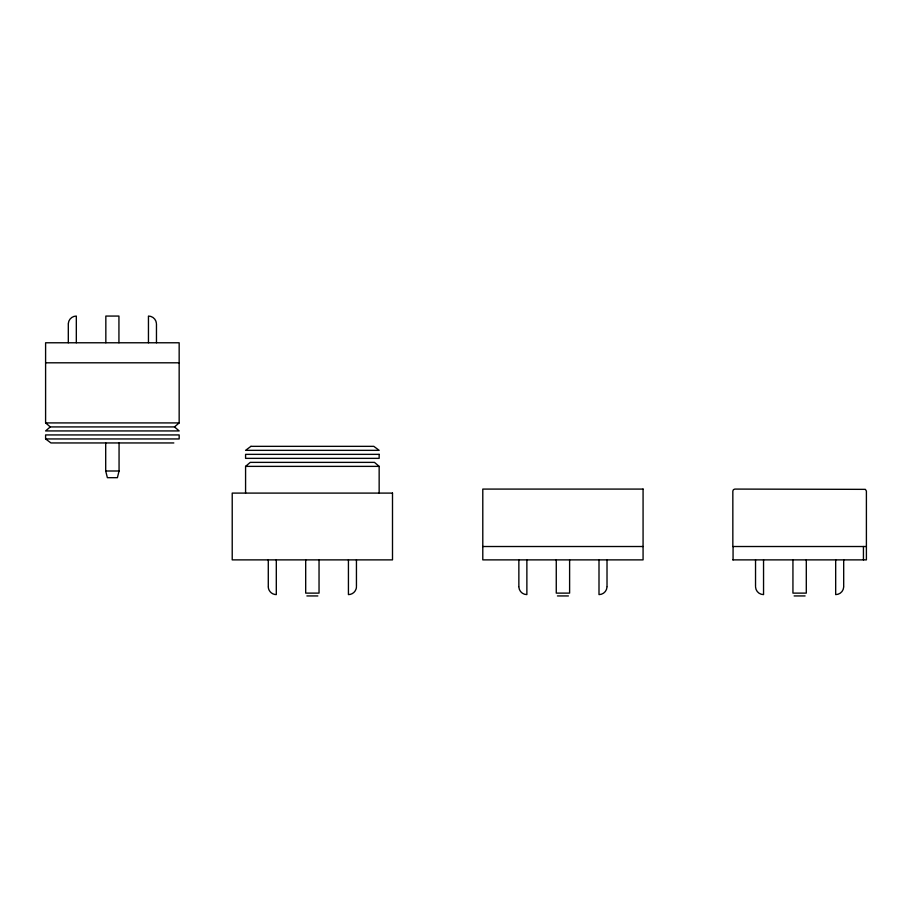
<?xml version="1.0" encoding="UTF-8"?>
<svg xmlns="http://www.w3.org/2000/svg" width="912" height="912" viewBox="0 0 912 912"><rect width="100%" height="100%" fill="white"/><g stroke="black" fill="none" stroke-linecap="round" stroke-linejoin="round"><path stroke-width="1.37" d="M119.062 442.947L119.062 471.002L117.397 477.683L107.377 477.683L105.701 471.002L105.701 442.947M50.274 426.919L45.6 430.931L179.162 430.931L174.488 426.919L50.274 426.919L45.6 422.917L45.6 342.775L179.162 342.775L179.162 422.917L174.488 426.919M245.579 493.096L245.579 466.374L250.253 462.373L374.467 462.373L379.153 466.374L379.153 493.096M45.6 362.805L179.162 362.805M45.6 422.917L179.162 422.917M45.6 438.946L179.162 438.946L179.162 434.933L45.6 434.933L45.6 438.946L50.947 442.947L173.827 442.947M245.579 466.374L379.153 466.374M105.701 471.002L119.062 471.002M482.79 546.516L643.074 546.516M866.4 546.516L732.838 546.516L732.838 491.089L733.419 489.676L734.855 489.083L865.385 489.356L866.4 491.089L866.4 559.877L732.838 559.877M306.888 595.935L317.843 595.935M557.46 595.935L568.415 595.935M794.135 595.935L805.091 595.935M863.436 546.516L863.436 559.877M843.691 559.877L843.691 586.587M835.677 559.877L835.677 594.601A8.014 8.014 0 0 0 843.68 587.111M806.299 559.922L806.299 593.119L792.938 593.119L792.938 559.922M763.549 559.877L763.549 594.601A8.014 8.014 0 0 1 755.558 587.111M755.535 559.877L755.535 586.587M733.066 546.516L733.066 559.877M607.016 559.877L607.016 586.587M599.002 559.877L599.002 594.601A8.014 8.014 0 0 0 606.993 587.111M569.612 559.922L569.612 593.119L556.263 593.119L556.263 559.922M526.874 559.877L526.874 594.601A8.014 8.014 0 0 1 518.871 587.111M518.86 559.877L518.86 586.587M356.444 559.877L356.444 586.587M348.43 559.877L348.43 594.601A8.014 8.014 0 0 0 356.011 589.163L356.17 588.662A8.014 8.014 0 0 0 356.421 587.111M319.04 559.922L319.04 593.119L305.691 593.119L305.691 559.922M276.302 559.877L276.302 594.601A8.014 8.014 0 0 1 269.108 590.132L268.892 589.654A8.014 8.014 0 0 1 268.299 587.111M268.288 559.877L268.288 586.587M156.465 324.079L156.465 342.775M148.451 342.775L148.451 316.065A8.014 8.014 0 0 1 156.442 323.555M118.936 342.775L118.936 316.065L105.838 316.065L105.838 342.775M76.323 342.775L76.323 316.065A8.014 8.014 0 0 0 68.32 323.555M68.309 324.079L68.309 342.775M250.925 446.344L245.579 450.346L379.153 450.346L373.806 446.344L250.925 446.344M379.153 454.358L245.579 454.358L245.579 458.36L379.153 458.36L379.153 454.358M643.074 489.083L482.79 489.083L482.79 559.877L643.074 559.877L643.074 489.083M392.502 493.096L232.218 493.096L232.218 559.877L392.502 559.877L392.502 493.096"/></g></svg>
